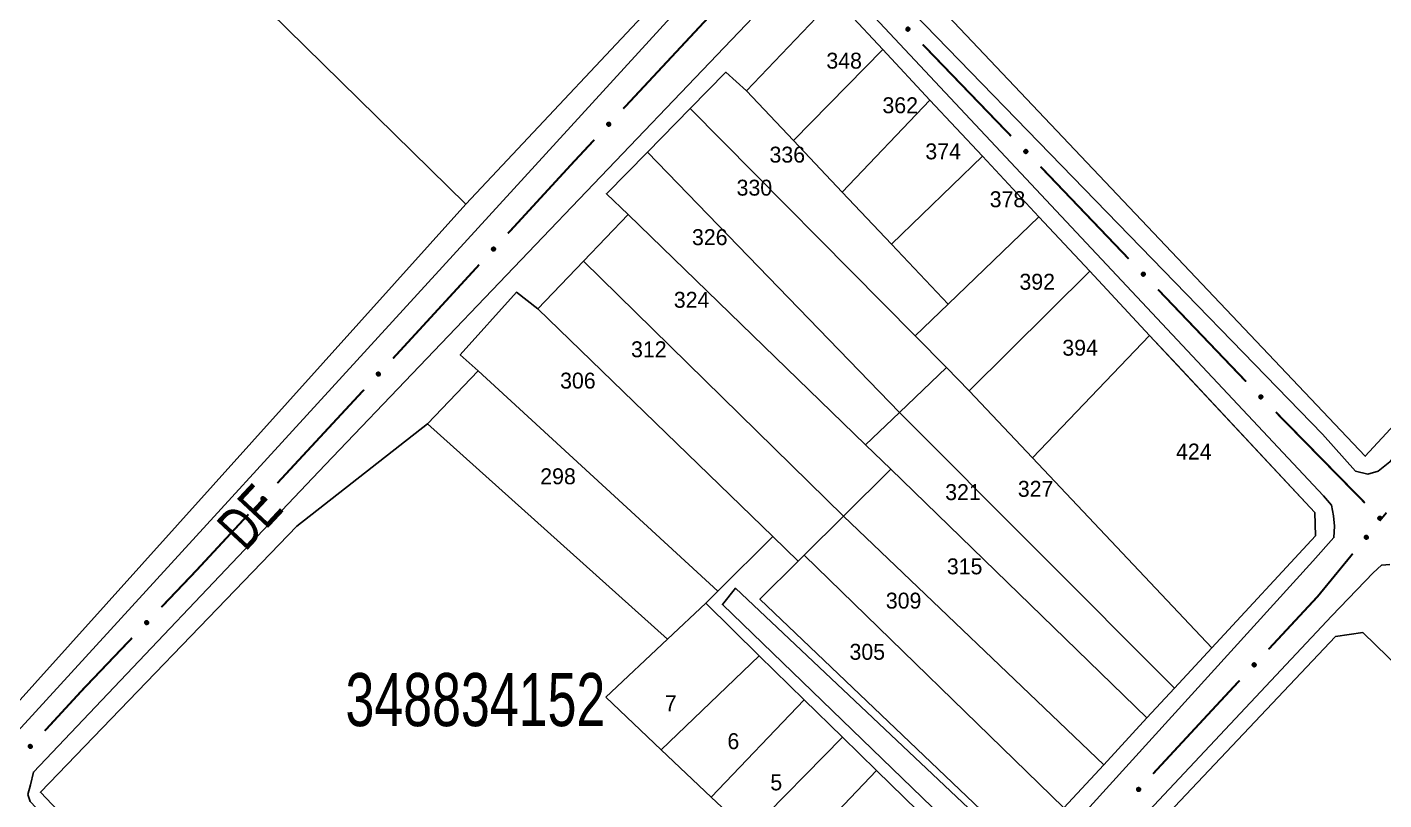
# Model space of a CAD drawing. Extents: x 199577 to 200882, y 4838726 to 4840156.
# Drawn here: x 200267.3 to 200395.1, y 4839453.6 to 4839526.4 of the extents above; entities that cross this region are included whole.
import ezdxf
from ezdxf.enums import TextEntityAlignment as Align

# ---------------------------------------------------------------- set-up
doc = ezdxf.new("R2010")
doc.units = 0
doc.header["$LTSCALE"] = 1.5
doc.header["$MEASUREMENT"] = 0
for name, color, linetype in [('CD_MALHA_LOTES', 7, 'CONTINUOUS'), ('CD_TXT_QUADRA', 2, 'CONTINUOUS'), ('RU-QUADRA', 210, 'CONTINUOUS'), ('SV-EIXO-RUA-PAV', 20, 'CONTINUOUS'), ('SV-RUA-PAVIM', 7, 'CONTINUOUS'), ('SV-TXT-RUA-PAV', 7, 'CONTINUOUS'), ('Th_NmrPorta', 1, 'CONTINUOUS')]:
    doc.layers.add(name, color=color, linetype=linetype)
doc.styles.add('ARIAL', font='ARIAL.SHX')

msp = doc.modelspace()

# ---------------------------------------------------------------- linework, layer by layer
at = {"layer": 'CD_MALHA_LOTES', "linetype": 'Continuous', "flags": 128}
for points in [[(200306.36, 4839558.81), (200328.07, 4839537.65), (200329.17, 4839536.19), (200330.03, 4839534.21), (200329.66, 4839532.08), (200308.67, 4839509.69)], [(200308.67, 4839509.69), (200281.75, 4839536.11)], [(200393.35, 4839485.94), (200350.07, 4839531.66)], [(200335.07, 4839520.36), (200342.33, 4839527.95), (200344.69, 4839527.7), (200347.92, 4839524.24)], [(200424.04, 4839526.37), (200424.48, 4839524.45), (200423.9, 4839522.38), (200408.55, 4839506.35), (200410.33, 4839504.29), (200393.35, 4839485.94)], [(200308.67, 4839509.69), (200264.69, 4839460.81), (200207.09, 4839524.82)], [(200339.5, 4839515.68), (200347.92, 4839524.24)], [(200347.92, 4839524.24), (200352.35, 4839519.49)], [(200329.79, 4839518.7), (200333.15, 4839522.11)], [(200333.15, 4839522.11), (200335.07, 4839520.36)], [(200339.5, 4839515.68), (200335.07, 4839520.36)], [(200344.09, 4839510.82), (200352.35, 4839519.49)], [(200352.35, 4839519.49), (200357.3, 4839514.19)], [(200325.75, 4839514.58), (200329.79, 4839518.7)], [(200350.97, 4839497.27), (200329.79, 4839518.7)], [(200344.09, 4839510.82), (200339.5, 4839515.68)], [(200321.9, 4839510.66), (200325.75, 4839514.58)], [(200349.48, 4839490.08), (200325.75, 4839514.58)], [(200348.74, 4839505.91), (200357.3, 4839514.19)], [(200357.3, 4839514.19), (200362.62, 4839508.49)], [(200323.93, 4839508.72), (200321.9, 4839510.66)], [(200348.74, 4839505.91), (200344.09, 4839510.82)], [(200319.73, 4839504.33), (200323.93, 4839508.72)], [(200346.28, 4839487.03), (200323.93, 4839508.72)], [(200354.08, 4839500.26), (200362.62, 4839508.49)], [(200362.62, 4839508.49), (200367.41, 4839503.36)], [(200354.08, 4839500.26), (200348.74, 4839505.91)], [(200315.43, 4839499.83), (200319.73, 4839504.33)], [(200344.21, 4839480.31), (200319.73, 4839504.33)], [(200356.06, 4839492.12), (200367.41, 4839503.36)], [(200367.41, 4839503.36), (200373.04, 4839497.33)], [(200308.13, 4839495.49), (200313.41, 4839501.39)], [(200313.41, 4839501.39), (200315.43, 4839499.83)], [(200350.97, 4839497.27), (200354.08, 4839500.26)], [(200337.55, 4839478.4), (200315.43, 4839499.83)], [(200353.91, 4839494.3), (200350.97, 4839497.27)], [(200362.03, 4839485.79), (200373.04, 4839497.33)], [(200373.04, 4839497.33), (200388.6, 4839480.65), (200388.66, 4839478.45), (200378.9, 4839467.89)], [(200309.82, 4839493.98), (200308.13, 4839495.49)], [(200305.05, 4839488.99), (200309.82, 4839493.98)], [(200332.39, 4839473.24), (200309.82, 4839493.98)], [(200349.48, 4839490.08), (200353.91, 4839494.3)], [(200356.06, 4839492.12), (200353.91, 4839494.3)], [(200362.03, 4839485.79), (200356.06, 4839492.12)], [(200346.28, 4839487.03), (200349.48, 4839490.08)], [(200375.38, 4839464.1), (200349.48, 4839490.08)], [(200268.59, 4839454.3), (200292.75, 4839479.37), (200305.05, 4839488.99)], [(200327.66, 4839468.73), (200305.05, 4839488.99)], [(200348.68, 4839484.74), (200346.28, 4839487.03)], [(200344.21, 4839480.31), (200348.68, 4839484.74)], [(200372.79, 4839461.3), (200348.68, 4839484.74)], [(200378.9, 4839467.89), (200362.03, 4839485.79)], [(200340.52, 4839476.64), (200344.21, 4839480.31)], [(200368.72, 4839456.89), (200344.21, 4839480.31)], [(200337.55, 4839478.4), (200332.39, 4839473.24)], [(200339.96, 4839476.07), (200337.55, 4839478.4)], [(200336.35, 4839472.49), (200339.96, 4839476.07)], [(200339.96, 4839476.07), (200340.52, 4839476.64)], [(200364.97, 4839452.84), (200340.52, 4839476.64)], [(200332.39, 4839473.24), (200331.26, 4839472.11)], [(200327.66, 4839468.73), (200331.26, 4839472.11)], [(200331.26, 4839472.11), (200336.28, 4839467.14)], [(200361.2, 4839448.78), (200336.35, 4839472.49)], [(200375.38, 4839452.93), (200390.56, 4839468.96), (200393.13, 4839469.34), (200416.69, 4839446.39)], [(200321.83, 4839463.25), (200327.66, 4839468.73)], [(200327.06, 4839458.3), (200336.28, 4839467.14)], [(200336.28, 4839467.14), (200340.52, 4839463)], [(200378.9, 4839467.89), (200375.38, 4839464.1)], [(200327.06, 4839458.3), (200321.83, 4839463.25)], [(200331.77, 4839453.84), (200340.52, 4839463)], [(200340.52, 4839463), (200344.13, 4839459.48)], [(200375.38, 4839464.1), (200372.79, 4839461.3)], [(200372.79, 4839461.3), (200368.72, 4839456.89)], [(200335.29, 4839450.51), (200344.13, 4839459.48)], [(200344.13, 4839459.48), (200347.33, 4839456.36)], [(200331.77, 4839453.84), (200327.06, 4839458.3)], [(200368.72, 4839456.89), (200364.97, 4839452.84)], [(200338.71, 4839447.27), (200347.33, 4839456.36)], [(200347.33, 4839456.36), (200351.21, 4839452.57)], [(200302.33, 4839418.65), (200268.59, 4839454.3)], [(200335.29, 4839450.51), (200331.77, 4839453.84)]]:
    msp.add_lwpolyline(points, dxfattribs=at)
at = {"layer": 'RU-QUADRA', "linetype": 'Continuous', "flags": 128}
for points in [[(200207.09, 4839524.82), (200284.39, 4839588.84), (200310.14, 4839562.13), (200306.36, 4839558.81), (200328.07, 4839537.65), (200329.17, 4839536.19), (200330.03, 4839534.21), (200329.66, 4839532.08), (200308.67, 4839509.69), (200264.69, 4839460.81)], [(200395.18, 4839572.39), (200424.04, 4839526.37), (200424.48, 4839524.45), (200423.9, 4839522.38), (200408.55, 4839506.35), (200410.33, 4839504.29), (200393.35, 4839485.94), (200350.07, 4839531.66), (200349.97, 4839535.12), (200390.72, 4839573.53)]]:
    msp.add_lwpolyline(points, close=True, dxfattribs=at)
for points in [[(200302.33, 4839418.65), (200268.59, 4839454.3), (200292.75, 4839479.37), (200305.05, 4839488.99), (200309.82, 4839493.98), (200308.13, 4839495.49), (200313.41, 4839501.39), (200315.43, 4839499.83), (200319.73, 4839504.33), (200323.93, 4839508.72), (200321.9, 4839510.66), (200325.75, 4839514.58), (200329.79, 4839518.7), (200333.15, 4839522.11), (200335.07, 4839520.36), (200342.33, 4839527.95)], [(200344.69, 4839527.7), (200347.92, 4839524.24), (200352.35, 4839519.49), (200357.3, 4839514.19), (200362.62, 4839508.49), (200367.41, 4839503.36), (200373.04, 4839497.33), (200375.64, 4839494.54), (200388.6, 4839480.65), (200388.66, 4839478.45), (200378.9, 4839467.89), (200375.38, 4839464.1), (200372.79, 4839461.3), (200368.72, 4839456.89), (200364.97, 4839452.84)], [(200361.2, 4839448.78), (200336.35, 4839472.49), (200339.96, 4839476.07), (200337.55, 4839478.4), (200332.39, 4839473.24), (200331.26, 4839472.11), (200336.28, 4839467.14), (200340.52, 4839463), (200344.13, 4839459.48), (200347.33, 4839456.36), (200351.21, 4839452.57)], [(200422.88, 4839400.52), (200389.93, 4839359.07), (200376.58, 4839342.27), (200373.29, 4839345.74), (200369.82, 4839349.39), (200366.51, 4839352.88), (200363.22, 4839356.35), (200359.44, 4839360.34), (200356.2, 4839363.75), (200352.79, 4839367.34), (200349.51, 4839370.79), (200323.56, 4839397.88), (200357.95, 4839434.88), (200358.06, 4839434.65), (200361.99, 4839438.79), (200366.51, 4839443.56), (200369.31, 4839446.53), (200371.98, 4839449.34), (200375.38, 4839452.93), (200390.56, 4839468.96), (200393.13, 4839469.34), (200416.69, 4839446.39)]]:
    msp.add_lwpolyline(points, dxfattribs=at)
at = {"layer": 'SV-EIXO-RUA-PAV', "const_width": 0.18}
for points in [[(200323.480317, 4839518.672033), (200331.6642, 4839527.448369)], [(200360.002761, 4839516.090838), (200351.674142, 4839524.729942)], [(200318.76, 4839513.61), (200320.752356, 4839515.746588)], [(200312.616211, 4839506.926057), (200318.706799, 4839513.552122)], [(200318.706799, 4839513.552122), (200318.76, 4839513.61)], [(200363.05, 4839512.93), (200362.778967, 4839513.211137)], [(200363.471231, 4839512.489496), (200363.05, 4839512.93)], [(200371.073539, 4839504.539344), (200363.471231, 4839512.489496)], [(200302.04, 4839495.42), (200309.909282, 4839503.981139)], [(200382.131442, 4839492.975487), (200373.838015, 4839501.64838)], [(200301.787297, 4839495.147495), (200302.04, 4839495.42)], [(200290.907867, 4839483.415573), (200299.067439, 4839492.214515)], [(200393.325924, 4839481.543884), (200384.924304, 4839490.11201)], [(200283.28, 4839475.19), (200288.188009, 4839480.482592)], [(200394.83, 4839480.01), (200394.710713, 4839479.864494)], [(200395.352174, 4839480.631635), (200394.83, 4839480.01)], [(200392.174751, 4839476.77113), (200389.004798, 4839472.904426)], [(200279.979488, 4839471.729686), (200282.74029, 4839474.624159)], [(200282.74029, 4839474.624159), (200283.28, 4839475.19)], [(200388.87, 4839472.74), (200384.249446, 4839467.768176)], [(200389.004798, 4839472.904426), (200388.87, 4839472.74)], [(200272.54, 4839463.93), (200277.218685, 4839468.835214)], [(200381.52642, 4839464.838137), (200378.803395, 4839461.908097)], [(200269.004354, 4839460.088017), (200272.390166, 4839463.767184)], [(200272.390166, 4839463.767184), (200272.54, 4839463.93)], [(200378.61, 4839461.7), (200373.365358, 4839456.04058)], [(200378.803395, 4839461.908097), (200378.61, 4839461.7)]]:
    msp.add_lwpolyline(points, dxfattribs=at)
at = {"layer": 'SV-EIXO-RUA-PAV'}
for points in [[(200350.306511, 4839525.989951), (200350.257603, 4839525.990153), (200350.21561, 4839526.000328), (200350.183029, 4839526.018895), (200350.158515, 4839526.042809), (200350.136192, 4839526.070099), (200350.119757, 4839526.102579), (200350.1095, 4839526.142668), (200350.109358, 4839526.191731), (200350.122608, 4839526.234063), (200350.139102, 4839526.26698), (200350.162567, 4839526.293977), (200350.189441, 4839526.315218), (200350.223743, 4839526.331175), (200350.264472, 4839526.341172), (200350.31381, 4839526.340121), (200350.35491, 4839526.329864), (200350.385953, 4839526.311077), (200350.412944, 4839526.287316), (200350.4354, 4839526.259182), (200350.45135, 4839526.227206), (200350.461342, 4839526.186181), (200350.459659, 4839526.137498), (200350.449896, 4839526.096389), (200350.431551, 4839526.06509), (200350.407559, 4839526.039044), (200350.38046, 4839526.016322), (200350.348499, 4839525.998441), (200350.306511, 4839525.989951)], [(200321.937839, 4839517.179302), (200321.935439, 4839517.228152), (200321.943366, 4839517.270626), (200321.960174, 4839517.304149), (200321.98275, 4839517.3299), (200322.008814, 4839517.353642), (200322.040374, 4839517.371782), (200322.079861, 4839517.384157), (200322.128846, 4839517.386908), (200322.171824, 4839517.375928), (200322.205571, 4839517.361209), (200322.233778, 4839517.339213), (200322.256418, 4839517.313507), (200322.274177, 4839517.280102), (200322.286327, 4839517.239963), (200322.287901, 4839517.190639), (200322.279844, 4839517.149051), (200322.262736, 4839517.117053), (200322.240444, 4839517.088836), (200322.213544, 4839517.064916), (200322.182462, 4839517.047288), (200322.142026, 4839517.035128), (200322.093323, 4839517.034219), (200322.051753, 4839517.041781), (200322.019523, 4839517.058435), (200321.992237, 4839517.081008), (200321.968105, 4839517.10686), (200321.94855, 4839517.137825), (200321.937839, 4839517.179302)], [(200361.411336, 4839514.471147), (200361.362428, 4839514.471349), (200361.320435, 4839514.481523), (200361.287854, 4839514.50009), (200361.26334, 4839514.524004), (200361.241017, 4839514.551294), (200361.224582, 4839514.583774), (200361.214325, 4839514.623863), (200361.214183, 4839514.672926), (200361.227433, 4839514.715258), (200361.243927, 4839514.748175), (200361.267392, 4839514.775172), (200361.294266, 4839514.796413), (200361.328568, 4839514.81237), (200361.369297, 4839514.822367), (200361.418635, 4839514.821316), (200361.459735, 4839514.811059), (200361.490778, 4839514.792273), (200361.517769, 4839514.768511), (200361.540225, 4839514.740377), (200361.556175, 4839514.708401), (200361.566167, 4839514.667376), (200361.564484, 4839514.618693), (200361.554721, 4839514.577584), (200361.536376, 4839514.546286), (200361.512384, 4839514.520239), (200361.485285, 4839514.497517), (200361.453324, 4839514.479636), (200361.411336, 4839514.471147)], [(200311.084469, 4839505.422311), (200311.081719, 4839505.471142), (200311.089341, 4839505.513672), (200311.105908, 4839505.547315), (200311.128299, 4839505.573227), (200311.154193, 4839505.597156), (200311.185621, 4839505.615521), (200311.225018, 4839505.628178), (200311.273983, 4839505.631281), (200311.317038, 4839505.620609), (200311.35089, 4839505.606132), (200311.379254, 4839505.584339), (200311.402078, 4839505.558795), (200311.420075, 4839505.525518), (200311.432512, 4839505.485468), (200311.43444, 4839505.436156), (200311.426682, 4839505.394512), (200311.409803, 4839505.362392), (200311.387714, 4839505.334016), (200311.360986, 4839505.309903), (200311.330031, 4839505.292053), (200311.289684, 4839505.279604), (200311.240988, 4839505.278346), (200311.199365, 4839505.28561), (200311.167016, 4839505.302033), (200311.139569, 4839505.324409), (200311.115253, 4839505.350088), (200311.095476, 4839505.380912), (200311.084469, 4839505.422311)], [(200372.475518, 4839502.913939), (200372.426611, 4839502.91434), (200372.38466, 4839502.924685), (200372.352154, 4839502.943384), (200372.327738, 4839502.967398), (200372.305527, 4839502.994779), (200372.289223, 4839503.027325), (200372.27913, 4839503.067455), (200372.279187, 4839503.116518), (200372.292609, 4839503.158797), (200372.309237, 4839503.191646), (200372.332811, 4839503.218547), (200372.359771, 4839503.239679), (200372.394138, 4839503.255496), (200372.434907, 4839503.265328), (200372.48424, 4839503.264076), (200372.525298, 4839503.253652), (200372.556265, 4839503.23474), (200372.583159, 4839503.210868), (200372.6055, 4839503.182643), (200372.62132, 4839503.150603), (200372.631145, 4839503.109538), (200372.629264, 4839503.060862), (200372.619335, 4839503.019793), (200372.600863, 4839502.988569), (200372.576765, 4839502.96262), (200372.549574, 4839502.940009), (200372.51754, 4839502.922258), (200372.475518, 4839502.913939)], [(200300.248954, 4839493.650503), (200300.246419, 4839493.699345), (200300.254228, 4839493.741842), (200300.270943, 4839493.775411), (200300.293448, 4839493.801224), (200300.319447, 4839493.825039), (200300.350956, 4839493.843266), (200300.390408, 4839493.85575), (200300.439386, 4839493.858636), (200300.482394, 4839493.847776), (200300.516182, 4839493.83315), (200300.544449, 4839493.811232), (200300.567161, 4839493.785588), (200300.585012, 4839493.752233), (200300.597272, 4839493.712128), (200300.598983, 4839493.662808), (200300.591042, 4839493.621198), (200300.574022, 4839493.589153), (200300.551808, 4839493.560874), (200300.524974, 4839493.53688), (200300.493941, 4839493.519166), (200300.453539, 4839493.506894), (200300.404839, 4839493.50585), (200300.363248, 4839493.513297), (200300.330972, 4839493.529862), (200300.303624, 4839493.552359), (200300.279421, 4839493.578145), (200300.259779, 4839493.609056), (200300.248954, 4839493.650503)], [(200383.546031, 4839491.360371), (200383.497123, 4839491.360158), (200383.455046, 4839491.369975), (200383.422308, 4839491.388265), (200383.397593, 4839491.41197), (200383.375039, 4839491.43907), (200383.358328, 4839491.471409), (200383.347732, 4839491.51141), (200383.347174, 4839491.56047), (200383.360064, 4839491.602913), (200383.376278, 4839491.635968), (200383.399513, 4839491.663163), (200383.426206, 4839491.684632), (200383.460372, 4839491.700879), (200383.501014, 4839491.711222), (200383.550359, 4839491.710589), (200383.591544, 4839491.700681), (200383.622746, 4839491.682159), (200383.649938, 4839491.658627), (200383.672631, 4839491.630685), (200383.688852, 4839491.598846), (200383.699192, 4839491.557907), (200383.697922, 4839491.509211), (200383.688509, 4839491.468021), (200383.67043, 4839491.436568), (200383.64666, 4839491.410319), (200383.619754, 4839491.387367), (200383.587946, 4839491.369216), (200383.546031, 4839491.360371)], [(200289.369524, 4839481.91858), (200289.366989, 4839481.967423), (200289.374798, 4839482.009919), (200289.391513, 4839482.043489), (200289.414018, 4839482.069301), (200289.440017, 4839482.093116), (200289.471526, 4839482.111343), (200289.510978, 4839482.123827), (200289.559957, 4839482.126714), (200289.602964, 4839482.115853), (200289.636752, 4839482.101227), (200289.665019, 4839482.07931), (200289.687731, 4839482.053666), (200289.705582, 4839482.02031), (200289.717843, 4839481.980205), (200289.719553, 4839481.930885), (200289.711612, 4839481.889276), (200289.694592, 4839481.85723), (200289.672378, 4839481.828952), (200289.645544, 4839481.804957), (200289.614511, 4839481.787243), (200289.574109, 4839481.774971), (200289.525409, 4839481.773928), (200289.483818, 4839481.781375), (200289.451542, 4839481.79794), (200289.424194, 4839481.820437), (200289.399991, 4839481.846222), (200289.38035, 4839481.877133), (200289.369524, 4839481.91858)], [(200394.748191, 4839479.936203), (200394.699283, 4839479.935989), (200394.657206, 4839479.945807), (200394.624468, 4839479.964097), (200394.599752, 4839479.987802), (200394.577199, 4839480.014902), (200394.560488, 4839480.047241), (200394.549892, 4839480.087242), (200394.549334, 4839480.136302), (200394.562224, 4839480.178745), (200394.578438, 4839480.2118), (200394.601673, 4839480.238995), (200394.628366, 4839480.260464), (200394.662531, 4839480.276711), (200394.703173, 4839480.287054), (200394.752518, 4839480.286421), (200394.793704, 4839480.276513), (200394.824905, 4839480.257991), (200394.852097, 4839480.234459), (200394.874791, 4839480.206517), (200394.891012, 4839480.174678), (200394.901351, 4839480.133739), (200394.900082, 4839480.085043), (200394.890669, 4839480.043853), (200394.872589, 4839480.0124), (200394.848819, 4839479.986151), (200394.821914, 4839479.963199), (200394.790105, 4839479.945048), (200394.748191, 4839479.936203)], [(200393.618954, 4839478.359136), (200393.624462, 4839478.310539), (200393.619259, 4839478.267645), (200393.604622, 4839478.233119), (200393.583732, 4839478.205982), (200393.559234, 4839478.180627), (200393.528895, 4839478.160512), (200393.490277, 4839478.145646), (200393.441566, 4839478.139778), (200393.397977, 4839478.147997), (200393.36336, 4839478.160535), (200393.333809, 4839478.180688), (200393.309576, 4839478.204899), (200393.289724, 4839478.237105), (200393.275041, 4839478.276388), (200393.270326, 4839478.325511), (200393.275716, 4839478.367528), (200393.29075, 4839478.400551), (200393.311199, 4839478.430132), (200393.336519, 4839478.455718), (200393.366414, 4839478.475291), (200393.405993, 4839478.490003), (200393.454539, 4839478.494015), (200393.496507, 4839478.489117), (200393.529733, 4839478.474551), (200393.558402, 4839478.453763), (200393.584132, 4839478.429501), (200393.605621, 4839478.399846), (200393.618954, 4839478.359136)], [(200278.420262, 4839470.254458), (200278.418414, 4839470.303332), (200278.426819, 4839470.345714), (200278.444004, 4839470.379045), (200278.46687, 4839470.404539), (200278.4932, 4839470.427986), (200278.524962, 4839470.445769), (200278.564586, 4839470.457697), (200278.6136, 4839470.459895), (200278.656451, 4839470.448431), (200278.69003, 4839470.433332), (200278.717986, 4839470.411019), (200278.740335, 4839470.385059), (200278.757716, 4839470.351456), (200278.769412, 4839470.311182), (200278.770429, 4839470.261844), (200278.761904, 4839470.22035), (200278.744435, 4839470.188547), (200278.721826, 4839470.160583), (200278.694658, 4839470.136968), (200278.663379, 4839470.119691), (200278.622809, 4839470.107989), (200278.574098, 4839470.107629), (200278.532616, 4839470.11566), (200278.500576, 4839470.132677), (200278.473547, 4839470.155556), (200278.449709, 4839470.181679), (200278.430504, 4839470.212863), (200278.420262, 4839470.254458)], [(200383.06638, 4839466.333466), (200383.068862, 4839466.28462), (200383.061007, 4839466.242132), (200383.044256, 4839466.208581), (200383.021723, 4839466.182793), (200382.995699, 4839466.159006), (200382.96417, 4839466.140813), (200382.924704, 4839466.128372), (200382.875723, 4839466.125538), (200382.832727, 4839466.136445), (200382.798955, 4839466.151108), (200382.770711, 4839466.173056), (200382.748027, 4839466.198724), (200382.730213, 4839466.232099), (200382.717995, 4839466.272217), (200382.716338, 4839466.321539), (200382.724324, 4839466.36314), (200382.741379, 4839466.395167), (200382.763623, 4839466.423421), (200382.790483, 4839466.447387), (200382.821535, 4839466.465067), (200382.86195, 4839466.477296), (200382.910652, 4839466.478287), (200382.952235, 4839466.470795), (200382.984493, 4839466.454195), (200383.011817, 4839466.431668), (200383.035992, 4839466.405856), (200383.055599, 4839466.374924), (200383.06638, 4839466.333466)], [(200267.471733, 4839458.585167), (200267.469012, 4839458.634), (200267.476659, 4839458.676525), (200267.493245, 4839458.710158), (200267.515652, 4839458.736057), (200267.541559, 4839458.759971), (200267.572999, 4839458.778318), (200267.612403, 4839458.790952), (200267.66137, 4839458.794025), (200267.704419, 4839458.783329), (200267.738262, 4839458.768832), (200267.766613, 4839458.747022), (200267.789422, 4839458.721465), (200267.8074, 4839458.688178), (200267.819814, 4839458.64812), (200267.821713, 4839458.598807), (200267.81393, 4839458.557168), (200267.797033, 4839458.525058), (200267.774926, 4839458.496694), (200267.748185, 4839458.472597), (200267.717219, 4839458.454765), (200267.676865, 4839458.442339), (200267.628168, 4839458.44111), (200267.586549, 4839458.448398), (200267.55421, 4839458.46484), (200267.526776, 4839458.487233), (200267.502475, 4839458.512926), (200267.482716, 4839458.543762), (200267.471733, 4839458.585167)], [(200372.184327, 4839454.604195), (200372.186878, 4839454.555353), (200372.179083, 4839454.512854), (200372.16238, 4839454.479279), (200372.139883, 4839454.453458), (200372.113893, 4839454.429635), (200372.08239, 4839454.411397), (200372.042942, 4839454.3989), (200371.993964, 4839454.395997), (200371.950953, 4839454.406843), (200371.917161, 4839454.421458), (200371.888886, 4839454.443366), (200371.866165, 4839454.469002), (200371.848303, 4839454.502352), (200371.836029, 4839454.542453), (200371.834302, 4839454.591772), (200371.842229, 4839454.633384), (200371.859238, 4839454.665435), (200371.881443, 4839454.693721), (200371.908268, 4839454.717725), (200371.939296, 4839454.735449), (200371.979693, 4839454.747735), (200372.028394, 4839454.748795), (200372.069987, 4839454.741362), (200372.102269, 4839454.724807), (200372.129624, 4839454.70232), (200372.153836, 4839454.676542), (200372.173487, 4839454.645638), (200372.184327, 4839454.604195)]]:
    msp.add_lwpolyline(points, close=True, dxfattribs=at)
for points in [[(200350.348499, 4839525.998441), (200350.109358, 4839526.191731)], [(200350.306511, 4839525.989951), (200350.1095, 4839526.142668)], [(200350.328216, 4839525.99605), (200350.11323, 4839526.165968)], [(200350.361298, 4839526.010885), (200350.118847, 4839526.209291)], [(200350.257603, 4839525.990153), (200350.119757, 4839526.102579)], [(200350.279875, 4839525.991144), (200350.120065, 4839526.117591)], [(200350.38046, 4839526.016322), (200350.122608, 4839526.234063)], [(200350.390592, 4839526.029649), (200350.133024, 4839526.245702)], [(200350.23364, 4839525.99585), (200350.134829, 4839526.08065)], [(200350.21561, 4839526.000328), (200350.136192, 4839526.070099)], [(200350.407559, 4839526.039044), (200350.139102, 4839526.26698)], [(200350.418063, 4839526.054237), (200350.153936, 4839526.281026)], [(200350.431551, 4839526.06509), (200350.162567, 4839526.293977)], [(200350.438869, 4839526.083772), (200350.17846, 4839526.302773)], [(200350.449896, 4839526.096389), (200350.189441, 4839526.315218)], [(200350.453993, 4839526.119201), (200350.21063, 4839526.320519)], [(200350.459659, 4839526.137498), (200350.223743, 4839526.331175)], [(200350.456734, 4839526.163542), (200350.246589, 4839526.334337)], [(200350.461342, 4839526.186181), (200350.264472, 4839526.341172)], [(200350.450811, 4839526.209007), (200350.294859, 4839526.335384)], [(200350.45135, 4839526.227206), (200350.31381, 4839526.340121)], [(200350.439905, 4839526.245877), (200350.339165, 4839526.330713)], [(200350.4354, 4839526.259182), (200350.35491, 4839526.329864)], [(200321.935439, 4839517.228152), (200322.040374, 4839517.371782)], [(200321.937613, 4839517.205964), (200322.055382, 4839517.372274)], [(200321.937839, 4839517.179302), (200322.079861, 4839517.384157)], [(200321.939854, 4839517.252384), (200322.019278, 4839517.355565)], [(200321.943366, 4839517.270626), (200322.008814, 4839517.353642)], [(200321.945083, 4839517.157952), (200322.103326, 4839517.381672)], [(200321.94855, 4839517.137825), (200322.128846, 4839517.386908)], [(200321.961657, 4839517.125706), (200322.146887, 4839517.378366)], [(200321.968105, 4839517.10686), (200322.171824, 4839517.375928)], [(200321.981953, 4839517.097451), (200322.184001, 4839517.366147)], [(200321.992237, 4839517.081008), (200322.205571, 4839517.361209)], [(200322.007967, 4839517.071327), (200322.220386, 4839517.347143)], [(200322.019523, 4839517.058435), (200322.233778, 4839517.339213)], [(200322.038567, 4839517.052122), (200322.243407, 4839517.323811)], [(200322.051753, 4839517.041781), (200322.256418, 4839517.313507)], [(200322.07475, 4839517.038904), (200322.262839, 4839517.29263)], [(200322.093323, 4839517.034219), (200322.274177, 4839517.280102)], [(200322.119174, 4839517.038525), (200322.27855, 4839517.257457)], [(200322.142026, 4839517.035128), (200322.286327, 4839517.239963)], [(200322.16426, 4839517.046858), (200322.282163, 4839517.209311)], [(200322.182462, 4839517.047288), (200322.287901, 4839517.190639)], [(200322.200498, 4839517.059709), (200322.279855, 4839517.164819)], [(200322.213544, 4839517.064916), (200322.279844, 4839517.149051)], [(200361.453324, 4839514.479636), (200361.214183, 4839514.672926)], [(200361.411336, 4839514.471147), (200361.214325, 4839514.623863)], [(200361.433041, 4839514.477245), (200361.218055, 4839514.647163)], [(200361.466123, 4839514.49208), (200361.223672, 4839514.690486)], [(200361.362428, 4839514.471349), (200361.224582, 4839514.583774)], [(200361.3847, 4839514.472339), (200361.224889, 4839514.598787)], [(200361.485285, 4839514.497517), (200361.227433, 4839514.715258)], [(200361.495417, 4839514.510844), (200361.237849, 4839514.726898)], [(200361.338465, 4839514.477045), (200361.239654, 4839514.561845)], [(200361.320435, 4839514.481523), (200361.241017, 4839514.551294)], [(200361.512384, 4839514.520239), (200361.243927, 4839514.748175)], [(200361.522888, 4839514.535432), (200361.258761, 4839514.762221)], [(200361.536376, 4839514.546286), (200361.267392, 4839514.775172)], [(200361.543694, 4839514.564967), (200361.283284, 4839514.783968)], [(200361.554721, 4839514.577584), (200361.294266, 4839514.796413)], [(200361.558817, 4839514.600396), (200361.315455, 4839514.801715)], [(200361.564484, 4839514.618693), (200361.328568, 4839514.81237)], [(200361.561559, 4839514.644737), (200361.351414, 4839514.815532)], [(200361.566167, 4839514.667376), (200361.369297, 4839514.822367)], [(200361.555636, 4839514.690202), (200361.399684, 4839514.816579)], [(200361.556175, 4839514.708401), (200361.418635, 4839514.821316)], [(200361.54473, 4839514.727072), (200361.44399, 4839514.811908)], [(200361.540225, 4839514.740377), (200361.459735, 4839514.811059)], [(200311.081719, 4839505.471142), (200311.185621, 4839505.615521)], [(200311.084052, 4839505.448971), (200311.200625, 4839505.61612)], [(200311.084469, 4839505.422311), (200311.225018, 4839505.628178)], [(200311.085959, 4839505.495405), (200311.164642, 4839505.599153)], [(200311.089341, 4839505.513672), (200311.154193, 4839505.597156)], [(200311.091865, 4839505.401014), (200311.248501, 4839505.625862)], [(200311.095476, 4839505.380912), (200311.273983, 4839505.631281)], [(200311.10867, 4839505.368887), (200311.292084, 4839505.622868)], [(200311.115253, 4839505.350088), (200311.317038, 4839505.620609)], [(200311.129168, 4839505.340779), (200311.329285, 4839505.610915)], [(200311.139569, 4839505.324409), (200311.35089, 4839505.606132)], [(200311.155368, 4839505.314842), (200311.365806, 4839505.592172)], [(200311.167016, 4839505.302033), (200311.379254, 4839505.584339)], [(200311.186105, 4839505.295856), (200311.388993, 4839505.569006)], [(200311.199365, 4839505.28561), (200311.402078, 4839505.558795)], [(200311.222382, 4839505.282898), (200311.408648, 4839505.537965)], [(200311.240988, 4839505.278346), (200311.420075, 4839505.525518)], [(200311.266808, 4839505.282837), (200311.42461, 4839505.502905)], [(200311.289684, 4839505.279604), (200311.432512, 4839505.485468)], [(200311.311832, 4839505.291493), (200311.428568, 4839505.454786)], [(200311.330031, 4839505.292053), (200311.43444, 4839505.436156)], [(200311.347977, 4839505.304603), (200311.426579, 4839505.410279)], [(200311.360986, 4839505.309903), (200311.426682, 4839505.394512)], [(200372.475518, 4839502.913939), (200372.27913, 4839503.067455)], [(200372.51754, 4839502.922258), (200372.279187, 4839503.116518)], [(200372.497247, 4839502.919949), (200372.282954, 4839503.09074)], [(200372.53039, 4839502.934649), (200372.288748, 4839503.13404)], [(200372.426611, 4839502.91434), (200372.289223, 4839503.027325)], [(200372.448887, 4839502.91524), (200372.289592, 4839503.042336)], [(200372.549574, 4839502.940009), (200372.292609, 4839503.158797)], [(200372.55976, 4839502.953295), (200372.303072, 4839503.170394)], [(200372.402671, 4839502.920134), (200372.304206, 4839503.005335)], [(200372.38466, 4839502.924685), (200372.305527, 4839502.994779)], [(200372.576765, 4839502.96262), (200372.309237, 4839503.191646)], [(200372.58733, 4839502.977771), (200372.324128, 4839503.205631)], [(200372.600863, 4839502.988569), (200372.332811, 4839503.218547)], [(200372.608256, 4839503.007221), (200372.348739, 4839503.227278)], [(200372.619335, 4839503.019793), (200372.359771, 4839503.239679)], [(200372.623524, 4839503.042588), (200372.380982, 4839503.244894)], [(200372.629264, 4839503.060862), (200372.394138, 4839503.255496)], [(200372.626445, 4839503.086918), (200372.416996, 4839503.258565)], [(200372.631145, 4839503.109538), (200372.434907, 4839503.265328)], [(200372.620707, 4839503.132406), (200372.465271, 4839503.259416)], [(200372.62132, 4839503.150603), (200372.48424, 4839503.264076)], [(200372.609951, 4839503.169321), (200372.509557, 4839503.254565)], [(200372.6055, 4839503.182643), (200372.525298, 4839503.253652)], [(200300.246419, 4839493.699345), (200300.350956, 4839493.843266)], [(200300.248654, 4839493.677164), (200300.365962, 4839493.843799)], [(200300.248954, 4839493.650503), (200300.390408, 4839493.85575)], [(200300.250766, 4839493.72359), (200300.329905, 4839493.826991)], [(200300.254228, 4839493.741842), (200300.319447, 4839493.825039)], [(200300.256257, 4839493.629173), (200300.41388, 4839493.85333)], [(200300.259779, 4839493.609056), (200300.439386, 4839493.858636)], [(200300.27292, 4839493.596973), (200300.45745, 4839493.850145)], [(200300.279421, 4839493.578145), (200300.482394, 4839493.847776)], [(200300.293294, 4839493.568774), (200300.494598, 4839493.838027)], [(200300.303624, 4839493.552359), (200300.516182, 4839493.83315)], [(200300.31938, 4839493.542722), (200300.531036, 4839493.819125)], [(200300.330972, 4839493.529862), (200300.544449, 4839493.811232)], [(200300.350033, 4839493.523602), (200300.554121, 4839493.795856)], [(200300.363248, 4839493.513297), (200300.567161, 4839493.785588)], [(200300.386253, 4839493.510484), (200300.57364, 4839493.764729)], [(200300.404839, 4839493.50585), (200300.585012, 4839493.752233)], [(200300.430678, 4839493.510228), (200300.589447, 4839493.7296)], [(200300.453539, 4839493.506894), (200300.597272, 4839493.712128)], [(200300.47574, 4839493.518685), (200300.593193, 4839493.681464)], [(200300.493941, 4839493.519166), (200300.598983, 4839493.662808)], [(200300.511943, 4839493.531637), (200300.591009, 4839493.636966)], [(200300.524974, 4839493.53688), (200300.591042, 4839493.621198)], [(200383.587946, 4839491.369216), (200383.347174, 4839491.56047)], [(200383.546031, 4839491.360371), (200383.347732, 4839491.51141)], [(200383.567684, 4839491.366653), (200383.351264, 4839491.534741)], [(200383.600639, 4839491.381768), (200383.356514, 4839491.57811)], [(200383.497123, 4839491.360158), (200383.358328, 4839491.471409)], [(200383.519386, 4839491.361337), (200383.358509, 4839491.486424)], [(200383.619754, 4839491.387367), (200383.360064, 4839491.602913)], [(200383.629773, 4839491.40078), (200383.370381, 4839491.61464)], [(200383.473113, 4839491.365651), (200383.373586, 4839491.449609)], [(200383.455046, 4839491.369975), (200383.375039, 4839491.43907)], [(200383.64666, 4839491.410319), (200383.376278, 4839491.635968)], [(200383.657034, 4839491.4256), (200383.390992, 4839491.65014)], [(200383.67043, 4839491.436568), (200383.399513, 4839491.663163)], [(200383.677588, 4839491.455311), (200383.41533, 4839491.672094)], [(200383.688509, 4839491.468021), (200383.426206, 4839491.684632)], [(200383.692411, 4839491.490867), (200383.447349, 4839491.690113)], [(200383.697922, 4839491.509211), (200383.460372, 4839491.700879)], [(200383.694776, 4839491.53523), (200383.483189, 4839491.704235)], [(200383.699192, 4839491.557907), (200383.501014, 4839491.711222)], [(200383.688467, 4839491.580642), (200383.531449, 4839491.705691)], [(200383.688852, 4839491.598846), (200383.550359, 4839491.710589)], [(200383.677249, 4839491.617419), (200383.575793, 4839491.701397)], [(200383.672631, 4839491.630685), (200383.591544, 4839491.700681)], [(200289.366989, 4839481.967423), (200289.471526, 4839482.111343)], [(200289.369225, 4839481.945241), (200289.486532, 4839482.111876)], [(200289.369524, 4839481.91858), (200289.510978, 4839482.123827)], [(200289.371336, 4839481.991667), (200289.450475, 4839482.095068)], [(200289.374798, 4839482.009919), (200289.440017, 4839482.093116)], [(200289.376827, 4839481.89725), (200289.53445, 4839482.121407)], [(200289.38035, 4839481.877133), (200289.559957, 4839482.126714)], [(200289.39349, 4839481.86505), (200289.57802, 4839482.118222)], [(200289.399991, 4839481.846222), (200289.602964, 4839482.115853)], [(200289.413864, 4839481.836852), (200289.615168, 4839482.106105)], [(200289.424194, 4839481.820437), (200289.636752, 4839482.101227)], [(200289.439951, 4839481.8108), (200289.651606, 4839482.087202)], [(200289.451542, 4839481.79794), (200289.665019, 4839482.07931)], [(200289.470604, 4839481.791679), (200289.674691, 4839482.063934)], [(200289.483818, 4839481.781375), (200289.687731, 4839482.053666)], [(200289.506823, 4839481.778561), (200289.69421, 4839482.032807)], [(200289.525409, 4839481.773928), (200289.705582, 4839482.02031)], [(200289.551248, 4839481.778305), (200289.710017, 4839481.997677)], [(200289.574109, 4839481.774971), (200289.717843, 4839481.980205)], [(200289.59631, 4839481.786763), (200289.713763, 4839481.949541)], [(200289.614511, 4839481.787243), (200289.719553, 4839481.930885)], [(200289.632513, 4839481.799714), (200289.711579, 4839481.905044)], [(200289.645544, 4839481.804957), (200289.711612, 4839481.889276)], [(200394.790105, 4839479.945048), (200394.549334, 4839480.136302)], [(200394.748191, 4839479.936203), (200394.549892, 4839480.087242)], [(200394.769844, 4839479.942485), (200394.553423, 4839480.110572)], [(200394.802799, 4839479.9576), (200394.558673, 4839480.153942)], [(200394.699283, 4839479.935989), (200394.560488, 4839480.047241)], [(200394.721546, 4839479.937169), (200394.560669, 4839480.062256)], [(200394.821914, 4839479.963199), (200394.562224, 4839480.178745)], [(200394.831933, 4839479.976612), (200394.572541, 4839480.190472)], [(200394.675273, 4839479.941483), (200394.575746, 4839480.025441)], [(200394.657206, 4839479.945807), (200394.577199, 4839480.014902)], [(200394.848819, 4839479.986151), (200394.578438, 4839480.2118)], [(200394.859194, 4839480.001432), (200394.593152, 4839480.225972)], [(200394.872589, 4839480.0124), (200394.601673, 4839480.238995)], [(200394.879748, 4839480.031143), (200394.61749, 4839480.247926)], [(200394.890669, 4839480.043853), (200394.628366, 4839480.260464)], [(200394.894571, 4839480.066699), (200394.649509, 4839480.265945)], [(200394.900082, 4839480.085043), (200394.662531, 4839480.276711)], [(200394.896936, 4839480.111062), (200394.685349, 4839480.280067)], [(200394.901351, 4839480.133739), (200394.703173, 4839480.287054)], [(200394.890627, 4839480.156474), (200394.733609, 4839480.281523)], [(200394.891012, 4839480.174678), (200394.752518, 4839480.286421)], [(200394.879409, 4839480.193251), (200394.777953, 4839480.277229)], [(200394.874791, 4839480.206517), (200394.793704, 4839480.276513)], [(200393.366414, 4839478.475291), (200393.270326, 4839478.325511)], [(200393.405993, 4839478.490003), (200393.275041, 4839478.276388)], [(200393.336519, 4839478.455718), (200393.275716, 4839478.367528)], [(200393.349207, 4839478.461745), (200393.27671, 4839478.351791)], [(200393.384552, 4839478.47688), (200393.277243, 4839478.307243)], [(200393.429015, 4839478.48807), (200393.283917, 4839478.259425)], [(200393.454539, 4839478.494015), (200393.289724, 4839478.237105)], [(200393.473373, 4839478.490523), (200393.301837, 4839478.225325)], [(200393.496507, 4839478.489117), (200393.309576, 4839478.204899)], [(200393.510325, 4839478.479638), (200393.323218, 4839478.195446)], [(200393.529733, 4839478.474551), (200393.333809, 4839478.180688)], [(200393.542087, 4839478.462422), (200393.347678, 4839478.173628)], [(200393.558402, 4839478.453763), (200393.36336, 4839478.160535)], [(200393.569713, 4839478.438009), (200393.385201, 4839478.156982)], [(200393.584132, 4839478.429501), (200393.397977, 4839478.147997)], [(200393.591769, 4839478.411105), (200393.423019, 4839478.147153)], [(200393.605621, 4839478.399846), (200393.441566, 4839478.139778)], [(200393.610364, 4839478.379981), (200393.466701, 4839478.14663)], [(200393.618954, 4839478.359136), (200393.490277, 4839478.145646)], [(200393.620878, 4839478.332543), (200393.513949, 4839478.159065)], [(200393.624462, 4839478.310539), (200393.528895, 4839478.160512)], [(200393.621601, 4839478.286074), (200393.548914, 4839478.178041)], [(200393.619259, 4839478.267645), (200393.559234, 4839478.180627)], [(200278.418414, 4839470.303332), (200278.524962, 4839470.445769)], [(200278.420262, 4839470.254458), (200278.564586, 4839470.457697)], [(200278.420337, 4839470.281121), (200278.539975, 4839470.446091)], [(200278.423101, 4839470.327512), (200278.503685, 4839470.429791)], [(200278.426819, 4839470.345714), (200278.4932, 4839470.427986)], [(200278.427264, 4839470.233028), (200278.588022, 4839470.454947)], [(200278.430504, 4839470.212863), (200278.6136, 4839470.459895)], [(200278.443473, 4839470.200596), (200278.631543, 4839470.45115)], [(200278.449709, 4839470.181679), (200278.656451, 4839470.448431)], [(200278.463449, 4839470.172115), (200278.668516, 4839470.438513)], [(200278.473547, 4839470.155556), (200278.69003, 4839470.433332)], [(200278.489167, 4839470.145699), (200278.704685, 4839470.4191)], [(200278.500576, 4839470.132677), (200278.717986, 4839470.411019)], [(200278.519548, 4839470.126149), (200278.727441, 4839470.395509)], [(200278.532616, 4839470.11566), (200278.740335, 4839470.385059)], [(200278.55558, 4839470.112524), (200278.74652, 4839470.364111)], [(200278.574098, 4839470.107629), (200278.757716, 4839470.351456)], [(200278.599997, 4839470.111643), (200278.761833, 4839470.328763)], [(200278.622809, 4839470.107989), (200278.769412, 4839470.311182)], [(200278.645173, 4839470.119467), (200278.764902, 4839470.280579)], [(200278.663379, 4839470.119691), (200278.770429, 4839470.261844)], [(200278.681554, 4839470.131909), (200278.762092, 4839470.236116)], [(200278.694658, 4839470.136968), (200278.761904, 4839470.22035)], [(200382.821535, 4839466.465067), (200382.716338, 4839466.321539)], [(200382.86195, 4839466.477296), (200382.717995, 4839466.272217)], [(200382.839737, 4839466.465528), (200382.722108, 4839466.302877)], [(200382.790483, 4839466.447387), (200382.724324, 4839466.36314)], [(200382.80352, 4839466.452616), (200382.72434, 4839466.347372)], [(200382.884808, 4839466.473937), (200382.725802, 4839466.254737)], [(200382.910652, 4839466.478287), (200382.730213, 4839466.232099)], [(200382.929232, 4839466.473633), (200382.741571, 4839466.21959)], [(200382.952235, 4839466.470795), (200382.748027, 4839466.198724)], [(200382.965438, 4839466.460476), (200382.761057, 4839466.188442)], [(200382.984493, 4839466.454195), (200382.770711, 4839466.173056)], [(200382.99607, 4839466.441322), (200382.784116, 4839466.165149)], [(200383.011817, 4839466.431668), (200382.798955, 4839466.151108)], [(200383.022128, 4839466.415242), (200382.820534, 4839466.146207)], [(200383.035992, 4839466.405856), (200382.832727, 4839466.136445)], [(200383.042472, 4839466.387022), (200382.857668, 4839466.134049)], [(200383.055599, 4839466.374924), (200382.875723, 4839466.125538)], [(200383.0591, 4839466.354803), (200382.901235, 4839466.130817)], [(200383.06638, 4839466.333466), (200382.924704, 4839466.128372)], [(200383.066651, 4839466.306804), (200382.949163, 4839466.140296)], [(200383.068862, 4839466.28462), (200382.96417, 4839466.140813)], [(200383.064489, 4839466.260381), (200382.985238, 4839466.157066)], [(200383.061007, 4839466.242132), (200382.995699, 4839466.159006)], [(200267.469012, 4839458.634), (200267.572999, 4839458.778318)], [(200267.471332, 4839458.611827), (200267.588003, 4839458.778908)], [(200267.471733, 4839458.585167), (200267.612403, 4839458.790952)], [(200267.473267, 4839458.65826), (200267.55201, 4839458.761962)], [(200267.476659, 4839458.676525), (200267.541559, 4839458.759971)], [(200267.479117, 4839458.563865), (200267.635884, 4839458.788621)], [(200267.482716, 4839458.543762), (200267.66137, 4839458.794025)], [(200267.495903, 4839458.531729), (200267.679466, 4839458.785603)], [(200267.502475, 4839458.512926), (200267.704419, 4839458.783329)], [(200267.516384, 4839458.503608), (200267.71666, 4839458.773627)], [(200267.526776, 4839458.487233), (200267.738262, 4839458.768832)], [(200267.54257, 4839458.477656), (200267.753169, 4839458.754864)], [(200267.55421, 4839458.46484), (200267.766613, 4839458.747022)], [(200267.573296, 4839458.458652), (200267.776343, 4839458.731684)], [(200267.586549, 4839458.448398), (200267.789422, 4839458.721465)], [(200267.609565, 4839458.445673), (200267.795981, 4839458.700631)], [(200267.628168, 4839458.44111), (200267.8074, 4839458.688178)], [(200267.653991, 4839458.445586), (200267.811922, 4839458.665562)], [(200267.676865, 4839458.442339), (200267.819814, 4839458.64812)], [(200267.69902, 4839458.454216), (200267.815852, 4839458.617441)], [(200267.717219, 4839458.454765), (200267.821713, 4839458.598807)], [(200267.735173, 4839458.467305), (200267.813837, 4839458.572935)], [(200267.748185, 4839458.472597), (200267.81393, 4839458.557168)], [(200371.939296, 4839454.735449), (200371.834302, 4839454.591772)], [(200371.979693, 4839454.747735), (200371.836029, 4839454.542453)], [(200371.957496, 4839454.735936), (200371.840098, 4839454.573118)], [(200371.908268, 4839454.717725), (200371.842229, 4839454.633384)], [(200371.921298, 4839454.722972), (200371.842268, 4839454.617616)], [(200372.002555, 4839454.744408), (200371.84386, 4839454.524983)], [(200372.028394, 4839454.748795), (200371.848303, 4839454.502352)], [(200372.04698, 4839454.744167), (200371.85968, 4839454.489859)], [(200372.069987, 4839454.741362), (200371.866165, 4839454.469002)], [(200372.083205, 4839454.731062), (200371.879209, 4839454.458738)], [(200372.102269, 4839454.724807), (200371.888886, 4839454.443366)], [(200372.113864, 4839454.711951), (200371.902302, 4839454.435478)], [(200372.129624, 4839454.70232), (200371.917161, 4839454.421458)], [(200372.139959, 4839454.685908), (200371.938746, 4839454.416587)], [(200372.153836, 4839454.676542), (200371.950953, 4839454.406843)], [(200372.160343, 4839454.657717), (200371.975898, 4839454.404483)], [(200372.173487, 4839454.645638), (200371.993964, 4839454.395997)], [(200372.177016, 4839454.625522), (200372.019469, 4839454.401312)], [(200372.184327, 4839454.604195), (200372.042942, 4839454.3989)], [(200372.184635, 4839454.577534), (200372.067384, 4839454.410859)], [(200372.186878, 4839454.555353), (200372.08239, 4839454.411397)], [(200372.182539, 4839454.531107), (200372.103435, 4839454.42768)], [(200372.179083, 4839454.512854), (200372.113893, 4839454.429635)]]:
    msp.add_lwpolyline(points, dxfattribs=at)
at = {"layer": 'SV-RUA-PAVIM', "linetype": 'Continuous'}
for points in [[(200309.82, 4839507.47, 13.24), (200332.3, 4839532.08, 13.83), (200332.63, 4839533.57, 13.88), (200332.42, 4839536.91, 13.67), (200332.07, 4839538.06, 13.67), (200320.85, 4839548.82, 13.05), (200320.37, 4839554.9, 13.05), (200286.04, 4839590.39, 13.17), (200284.88, 4839590.8, 13.17), (200284.85, 4839590.8, 13.17), (200283.76, 4839590.89, 13.17), (200283.65, 4839590.9, 13.17), (200281.41, 4839589.26, 13.17), (200255.52, 4839568.14, 13.2), (200216.5, 4839536.04, 13.19), (200204.29, 4839526.25, 13.17), (200204.1, 4839524.95, 13.18), (200204.19, 4839523.99, 13.18), (200204.2, 4839523.91, 13.18), (200205.89, 4839521.82, 13.18), (200262.44, 4839459.64, 12.53), (200263.18, 4839458.85, 12.57), (200265.09, 4839458.71, 12.58), (200265.76, 4839459.29, 12.58)], [(200389.33, 4839488.03, 12.95), (200392.45, 4839484.55, 12.95), (200393.6, 4839484.26, 12.95), (200394.56, 4839484.53, 12.95), (200395.67, 4839485.41, 12.95), (200428.79, 4839523.65, 12.95), (200428.64, 4839525.17, 12.95), (200427.73, 4839527.05, 12.95), (200398.51, 4839576.29, 12.94), (200396.36, 4839577.76, 12.94), (200395.36, 4839578.04, 12.94), (200392.28, 4839578.27, 12.94), (200390.24, 4839577.74, 12.94), (200388.64, 4839576.57, 12.94), (200347.33, 4839535.49, 13.93), (200347.28, 4839531.4, 13.93), (200348.7, 4839529.86, 13.93)], [(200388.41, 4839476.08, 12.71), (200390.41, 4839478.29, 12.71), (200390.47, 4839479.36, 12.71), (200390.35, 4839480.33, 12.71), (200390.19, 4839481.33, 12.71), (200389.43, 4839482.21, 12.71), (200343.35, 4839531.37, 13.07), (200341.69, 4839532.27, 13.25), (200341.67, 4839532.28, 13.25), (200340.75, 4839532.29, 13.25), (200339.81, 4839531.63, 13.25), (200295.4, 4839485.13, 13.14), (200267.94, 4839456.2, 12.54), (200267.66, 4839455.01, 12.54), (200267.41, 4839454.09, 12.54), (200267.64, 4839453.42, 12.54), (200317.31, 4839400.93, 11.27), (200317.95, 4839400.75, 11.27), (200319.27, 4839400.75, 11.3), (200360.06, 4839445.65, 11.3), (200332.82, 4839471.98, 11.3), (200334.04, 4839473.51, 11.3), (200361.6, 4839447.49, 11.3), (200365.57, 4839450.9, 12.42)]]:
    msp.add_polyline3d(points, close=True, dxfattribs=at)
msp.add_polyline3d([(200395.66, 4839475.74, 12.64), (200394.93, 4839475.68, 12.64), (200394.88, 4839475.68, 12.64), (200394.1, 4839474.98, 12.64), (200390.21, 4839470.93, 12.7), (200341.85, 4839419.41, 11.91), (200322.45, 4839399.37, 11.72), (200322.32, 4839398.26, 11.54), (200322.33, 4839396.93, 11.47), (200322.98, 4839395.79, 11.47), (200322.97, 4839395.79, 11.47), (200327.7, 4839390.5, 11.48), (200327.69, 4839390.5, 11.48), (200349.79, 4839367.63, 10.38), (200375.25, 4839341.27, 9.31), (200375.73, 4839340.86, 9.31), (200376.24, 4839340.73, 9.31), (200376.29, 4839340.73, 9.31), (200376.72, 4839340.74, 9.31), (200376.8, 4839340.74, 9.31), (200377.2, 4839341.03, 9.31), (200377.24, 4839341.03, 9.31), (200378.13, 4839342.09, 9.31), (200444.02, 4839424.13, 11.84)], dxfattribs=at)

# ---------------------------------------------------------------- texts
at = {"layer": 'CD_TXT_QUADRA', "style": 'ARIAL', "width": 0.7}
msp.add_text('348834152', height=5, dxfattribs=at).set_placement((200297.32, 4839460.53))
at = {"layer": 'SV-TXT-RUA-PAV', "style": 'ARIAL', "width": 0.7}
msp.add_text('DE', height=4, rotation=47, dxfattribs=at).set_placement((200287.89, 4839476.9))
at = {"layer": 'Th_NmrPorta', "color": 1}
for s, p in [('348', (200342.607015, 4839523.197344)), ('362', (200347.887015, 4839518.997344)), ('374', (200351.927015, 4839514.657344)), ('336', (200337.252086, 4839514.348305)), ('330', (200334.152086, 4839511.238305)), ('378', (200357.987015, 4839510.147344)), ('326', (200329.952086, 4839506.578305)), ('392', (200360.787015, 4839502.377344)), ('324', (200328.242086, 4839500.678305)), ('312', (200324.212086, 4839496.018305)), ('394', (200364.827015, 4839496.167344)), ('306', (200317.532086, 4839493.068305)), ('424', (200375.537015, 4839486.387344)), ('298', (200315.662086, 4839484.058305)), ('321', (200353.796739, 4839482.567818)), ('327', (200360.636739, 4839482.877818)), ('315', (200353.956739, 4839475.577818)), ('309', (200348.205842, 4839472.350094)), ('305', (200344.785842, 4839467.530094)), ('7', (200327.390094, 4839462.684158)), ('6', (200333.290094, 4839459.114158)), ('5', (200337.330094, 4839455.234158))]:
    msp.add_text(s, height=1.5, dxfattribs=at).set_placement(p, align=Align.MIDDLE_LEFT)

doc.saveas('drawing.dxf')
